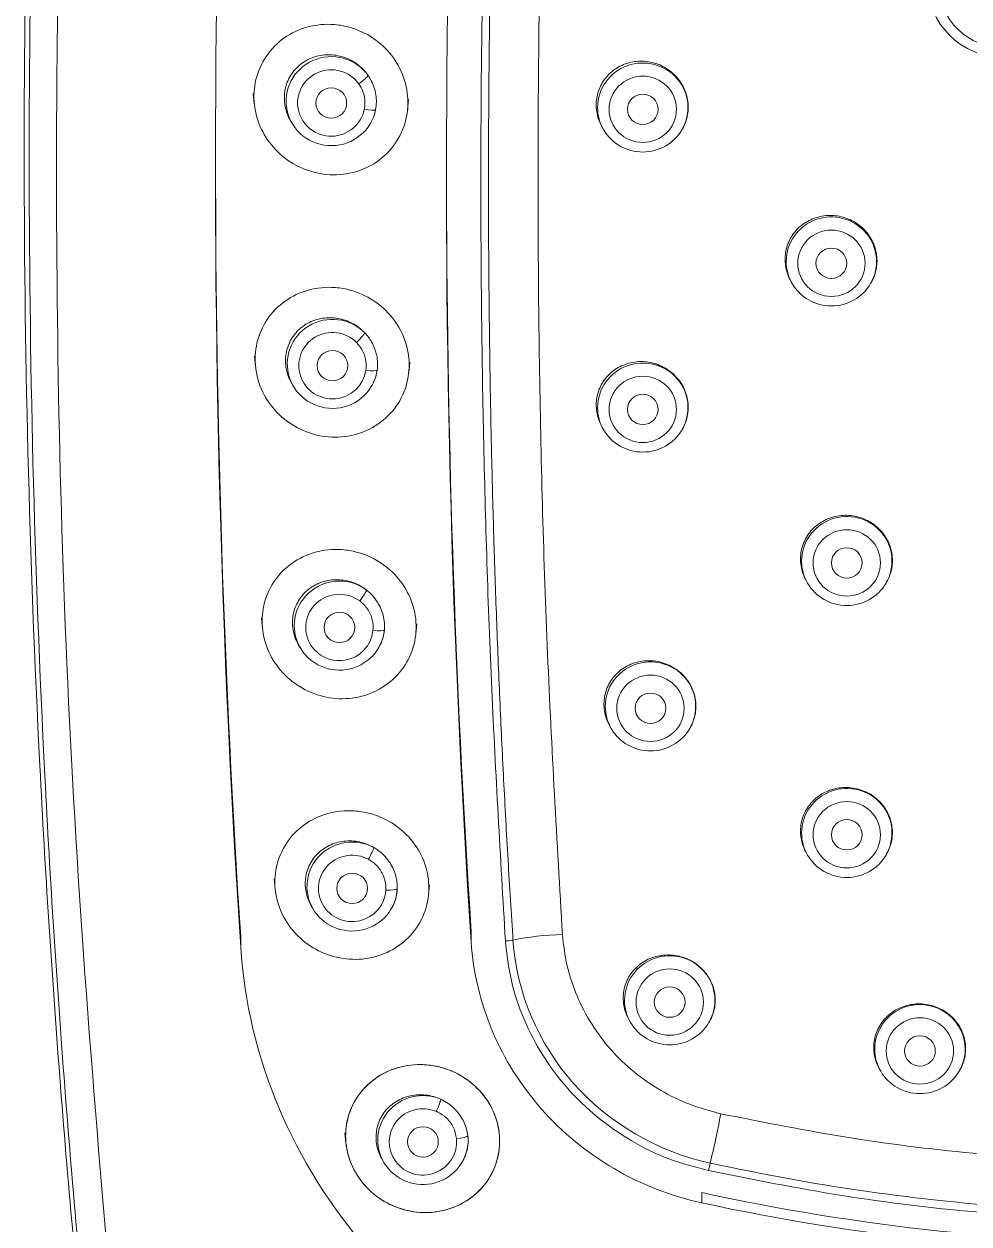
# Model space of a CAD drawing. Extents: x 0 to 3160, y 0 to 2315.
# Drawn here: x 1115.31 to 1139.86, y 1152.76 to 1183.93 of the extents above; entities that cross this region are included whole.
import ezdxf

# ---------------------------------------------------------------- set-up
doc = ezdxf.new("R2010")
doc.units = 0
doc.header["$LTSCALE"] = 10
doc.header["$MEASUREMENT"] = 0
doc.layers.add('1', color=7, linetype='CONTINUOUS')

msp = doc.modelspace()

# ---------------------------------------------------------------- linework, layer by layer
at = {"layer": '1', "color": 7, "linetype": 'Continuous', "lineweight": 18}
for p, q in [((1121.266, 1182.121), (1121.293, 1181.853)), ((1125.275, 1181.703), (1125.302, 1181.966)), ((1122.234, 1181.419), (1122.272, 1181.352)), ((1130.335, 1181.241), (1130.366, 1181.188)), ((1132.405, 1181.188), (1132.414, 1181.203)), ((1120.285, 1180.39), (1120.285, 1180.12)), ((1126.285, 1180.155), (1126.285, 1179.889)), ((1135.239, 1177.235), (1135.266, 1177.189)), ((1137.305, 1177.189), (1137.317, 1177.211)), ((1121.297, 1175.299), (1121.324, 1175.03)), ((1125.306, 1174.88), (1125.333, 1175.143)), ((1122.264, 1174.597), (1122.304, 1174.529)), ((1124.342, 1174.529), (1124.347, 1174.537)), ((1130.334, 1173.449), (1130.366, 1173.393)), ((1132.405, 1173.393), (1132.415, 1173.41)), ((1135.638, 1169.454), (1135.666, 1169.406)), ((1137.705, 1169.406), (1137.719, 1169.431)), ((1121.478, 1168.499), (1121.505, 1168.23)), ((1125.487, 1168.081), (1125.514, 1168.345)), ((1122.444, 1167.798), (1122.484, 1167.728)), ((1124.523, 1167.728), (1124.529, 1167.738)), ((1130.532, 1165.688), (1130.566, 1165.63)), ((1132.605, 1165.63), (1132.616, 1165.65)), ((1135.637, 1162.393), (1135.666, 1162.343)), ((1137.705, 1162.343), (1137.72, 1162.369)), ((1121.809, 1161.722), (1121.836, 1161.453)), ((1125.819, 1161.306), (1125.845, 1161.57)), ((1122.774, 1161.022), (1122.816, 1160.951)), ((1124.854, 1160.951), (1124.861, 1160.963)), ((1131.032, 1158.055), (1131.066, 1157.995)), ((1133.105, 1157.995), (1133.118, 1158.018)), ((1137.537, 1156.777), (1137.566, 1156.728)), ((1139.605, 1156.728), (1139.622, 1156.758)), ((1123.647, 1155.13), (1123.674, 1154.862)), ((1124.612, 1154.436), (1124.653, 1154.365)), ((1126.692, 1154.365), (1126.701, 1154.382))]:
    msp.add_line(p, q, dxfattribs=at)
at = {"layer": '1', "color": 7, "linetype": 'Continuous', "lineweight": 13}
for p, q in [((1126.927, 1160.084), (1126.927, 1160.351)), ((1120.939, 1159.946), (1120.939, 1160.216)), ((1132.915, 1153.309), (1132.915, 1153.574))]:
    msp.add_line(p, q, dxfattribs=at)
at = {"layer": '1', "color": 7, "linetype": 'Continuous', "lineweight": 18}
for centre, major_axis in [((1140.785, 1185.037), (-2.015, 0)), ((1123.292, 1181.878), (0.4, 0)), ((1131.385, 1181.714), (0.4, 0)), ((1136.285, 1177.715), (0.4, 0)), ((1123.323, 1175.055), (0.4, 0)), ((1131.385, 1173.919), (0.4, 0)), ((1136.685, 1169.932), (0.4, 0)), ((1123.504, 1168.254), (0.4, 0)), ((1131.585, 1166.156), (0.4, 0)), ((1136.685, 1162.869), (0.4, 0)), ((1123.835, 1161.477), (0.4, 0)), ((1132.085, 1158.521), (0.4, 0)), ((1138.585, 1157.254), (0.4, 0)), ((1125.673, 1154.891), (0.4, 0))]:
    msp.add_ellipse(centre, major_axis=major_axis, ratio=0.984808, dxfattribs=at)
at = {"layer": '1', "color": 7, "linetype": 'Continuous', "lineweight": 13}
for centre, major_axis in [((1140.785, 1184.987), (1.715, 0)), ((1131.385, 1181.714), (0.875, 0)), ((1136.285, 1177.715), (0.875, 0)), ((1131.385, 1173.919), (0.875, 0)), ((1136.685, 1169.932), (0.875, 0)), ((1131.585, 1166.156), (0.875, 0)), ((1136.685, 1162.869), (0.875, 0)), ((1132.085, 1158.521), (0.875, 0)), ((1138.585, 1157.254), (0.875, 0))]:
    msp.add_ellipse(centre, major_axis=major_axis, ratio=0.984808, dxfattribs=at)
at = {"layer": '1', "color": 7, "linetype": 'Continuous', "lineweight": 18}
for centre, major_axis, ratio, start_param, end_param in [((1123.292, 1181.926), (-1.174, 0), 0.984808, 3.760675, 9.235527), ((1124.004, 1182.431), (0.243, 0.176), 0.141421, 4.610423, 6.093953), ((1124.151, 1181.768), (-0.294, 0.057), 0.170548, 1.603955, 3.087485), ((1131.385, 1181.761), (-1.174, 0), 0.984808, 0.519148, 1.570797), ((1131.385, 1181.761), (1.174, 0), 0.984808, -1.570796, -0.519148), ((1136.285, 1177.762), (-1.174, 0), 0.984808, 0.519148, 1.570797), ((1136.285, 1177.762), (1.174, 0), 0.984808, -1.570796, -0.519148), ((1123.323, 1175.102), (1.174, 0), 0.984808, 0.774598, 6.142018), ((1123.948, 1175.71), (0.213, 0.211), 0.124107, 4.58968, 6.07321), ((1124.189, 1174.986), (-0.297, 0.043), 0.171921, 1.5956, 3.07913), ((1131.385, 1173.966), (-1.174, 0), 0.984808, 0.519148, 1.570797), ((1131.385, 1173.966), (1.174, 0), 0.984808, -1.570796, -0.519148), ((1123.504, 1168.302), (-1.174, 0), 0.984808, 4.066154, 9.329435), ((1136.685, 1169.98), (-1.174, 0), 0.984808, 0.519148, 1.570797), ((1136.685, 1169.98), (1.174, 0), 0.984808, -1.570796, -0.519148), ((1124.031, 1168.994), (0.179, 0.241), 0.104568, 4.572536, 6.056066), ((1124.375, 1168.224), (-0.299, 0.029), 0.17286, 1.587581, 3.071111), ((1131.585, 1166.204), (-1.174, 0), 0.984808, 0.519148, 1.570797), ((1131.585, 1166.204), (1.174, 0), 0.984808, -1.570796, -0.519148), ((1123.835, 1161.525), (1.174, 0), 0.984808, 1.068632, 6.232238), ((1124.256, 1162.285), (0.143, 0.264), 0.083581, 4.559044, 6.042574), ((1136.685, 1162.917), (-1.174, 0), 0.984808, 0.519148, 1.570797), ((1136.685, 1162.917), (1.174, 0), 0.984808, -1.570796, -0.519148), ((1124.709, 1161.485), (-0.3, 0.016), 0.173423, 1.579776, 3.063306), ((1132.085, 1158.569), (-1.174, 0), 0.984808, 0.519148, 1.570797), ((1132.085, 1158.569), (1.174, 0), 0.984808, -1.570796, -0.519148), ((1138.585, 1157.301), (-1.174, 0), 0.984808, 0.519148, 1.570797), ((1138.585, 1157.301), (1.174, 0), 0.984808, -1.570796, -0.519148), ((1125.673, 1154.939), (1.174, 0), 0.984808, 1.161721, 6.38099), ((1126.021, 1155.734), (0.118, 0.276), 0.069071, 4.552001, 6.03553), ((1126.543, 1155.028), (0.299, 0.03), 0.172818, 4.695173, 6.178702)]:
    msp.add_ellipse(centre, major_axis=major_axis, ratio=ratio, start_param=start_param, end_param=end_param, dxfattribs=at)
at = {"layer": '1', "color": 7, "linetype": 'Continuous', "lineweight": 13}
for centre, major_axis, ratio, start_param, end_param in [((1131.385, 1181.761), (-1.174, 0), 0.984808, 2.622445, 6.283185), ((1123.292, 1181.878), (-0.875, 0), 0.984808, 3.760675, 9.235527), ((1131.385, 1181.761), (-1.174, 0), 0.984808, 0, 0.519148), ((1136.285, 1177.762), (-1.174, 0), 0.984808, 2.622445, 6.283185), ((1136.285, 1177.762), (-1.174, 0), 0.984808, 0, 0.519148), ((1123.323, 1175.055), (-0.875, 0), 0.984808, 3.916191, 9.28361), ((1131.385, 1173.966), (-1.174, 0), 0.984808, 2.622445, 6.283185), ((1131.385, 1173.966), (-1.174, 0), 0.984808, 0, 0.519148), ((1136.685, 1169.98), (-1.174, 0), 0.984808, 2.622445, 6.283185), ((1136.685, 1169.98), (-1.174, 0), 0.984808, 0, 0.519148), ((1123.504, 1168.254), (-0.875, 0), 0.984808, 4.066154, 9.329435), ((1131.585, 1166.204), (-1.174, 0), 0.984808, 2.622445, 6.283185), ((1131.585, 1166.204), (-1.174, 0), 0.984808, 0, 0.519148), ((1136.685, 1162.917), (-1.174, 0), 0.984808, 2.622445, 6.283185), ((1136.685, 1162.917), (-1.174, 0), 0.984808, 0, 0.519148), ((1123.835, 1161.477), (0.875, 0), 0.984808, 1.068632, 6.232238), ((1128.978, 1159.698), (1.996, 0.132), 0.281534, 1.3917, 2.056776), ((1127.868, 1160.198), (0.299, 0.019), 0.281117, 4.519736, 5.19861), ((1132.085, 1158.569), (-1.174, 0), 0.984808, 2.622445, 6.283185), ((1132.085, 1158.569), (-1.174, 0), 0.984808, 0, 0.519148), ((1138.585, 1157.301), (-1.174, 0), 0.984808, 2.622445, 6.283185), ((1138.585, 1157.301), (-1.174, 0), 0.984808, 0, 0.519148), ((1125.673, 1154.891), (-0.875, 0), 0.984808, 4.303314, 9.522582), ((1133.175, 1155.013), (0.42, 1.955), 0.055287, 4.371744, 5.041173), ((1133.131, 1154.237), (0.064, 0.293), 0.056185, 1.230293, 1.904775)]:
    msp.add_ellipse(centre, major_axis=major_axis, ratio=ratio, start_param=start_param, end_param=end_param, dxfattribs=at)
at = {"layer": '1', "color": 7, "linetype": 'Continuous', "lineweight": 18}
for points, knots in [([(1117.039, 1214.074), (1116.754, 1211.311), (1116.505, 1208.536), (1116.076, 1203.002), (1115.897, 1200.237), (1115.465, 1191.956), (1115.319, 1186.46), (1115.309, 1175.515), (1115.445, 1170.062), (1115.859, 1161.954), (1116.031, 1159.262), (1116.445, 1153.901), (1116.686, 1151.243), (1116.963, 1148.562)], [0, 0, 0, 0, 0.125, 0.125, 0.25, 0.25, 0.5, 0.5, 0.75, 0.75, 0.875, 0.875, 1, 1, 1, 1]), ([(1123.278, 1183.921), (1123.047, 1183.929), (1122.815, 1183.898), (1122.383, 1183.761), (1122.179, 1183.655), (1121.825, 1183.381), (1121.672, 1183.21), (1121.441, 1182.833), (1121.359, 1182.621), (1121.276, 1182.192), (1121.273, 1181.968), (1121.339, 1181.538), (1121.409, 1181.327), (1121.611, 1180.941), (1121.745, 1180.762), (1122.06, 1180.455), (1122.245, 1180.325), (1122.645, 1180.128), (1122.866, 1180.061), (1123.312, 1180), (1123.544, 1180.008), (1123.987, 1180.098), (1124.203, 1180.182), (1124.585, 1180.417), (1124.757, 1180.571), (1125.029, 1180.921), (1125.134, 1181.122), (1125.265, 1181.541), (1125.293, 1181.764), (1125.272, 1182.199), (1125.224, 1182.418), (1125.061, 1182.823), (1124.945, 1183.014), (1124.661, 1183.349), (1124.489, 1183.496), (1124.111, 1183.728), (1123.899, 1183.815), (1123.55, 1183.898), (1123.413, 1183.916), (1123.278, 1183.921)], [0, 0, 0, 0, 0.055774, 0.055774, 0.111556, 0.111556, 0.167126, 0.167126, 0.221531, 0.221531, 0.274407, 0.274407, 0.326188, 0.326188, 0.377807, 0.377807, 0.430203, 0.430203, 0.483924, 0.483924, 0.538922, 0.538922, 0.594598, 0.594598, 0.650079, 0.650079, 0.704623, 0.704623, 0.75793, 0.75793, 0.810209, 0.810209, 0.862046, 0.862046, 0.914174, 0.914174, 0.967239, 0.967239, 1, 1, 1, 1]), ([(1123.278, 1183.921), (1123.047, 1183.929), (1122.815, 1183.898), (1122.383, 1183.761), (1122.179, 1183.655), (1121.825, 1183.381), (1121.672, 1183.21), (1121.441, 1182.833), (1121.359, 1182.621), (1121.276, 1182.192), (1121.273, 1181.968), (1121.339, 1181.538), (1121.409, 1181.327), (1121.611, 1180.941), (1121.745, 1180.762), (1122.06, 1180.455), (1122.245, 1180.325), (1122.645, 1180.128), (1122.866, 1180.061), (1123.312, 1180), (1123.544, 1180.008), (1123.987, 1180.098), (1124.203, 1180.182), (1124.585, 1180.417), (1124.757, 1180.571), (1125.029, 1180.921), (1125.134, 1181.122), (1125.265, 1181.541), (1125.293, 1181.764), (1125.272, 1182.199), (1125.224, 1182.418), (1125.061, 1182.823), (1124.945, 1183.014), (1124.661, 1183.349), (1124.489, 1183.496), (1124.111, 1183.728), (1123.899, 1183.815), (1123.55, 1183.898), (1123.413, 1183.916), (1123.278, 1183.921)], [0, 0, 0, 0, 0.055774, 0.055774, 0.111556, 0.111556, 0.167126, 0.167126, 0.221531, 0.221531, 0.274407, 0.274407, 0.326188, 0.326188, 0.377807, 0.377807, 0.430203, 0.430203, 0.483924, 0.483924, 0.538922, 0.538922, 0.594598, 0.594598, 0.650079, 0.650079, 0.704623, 0.704623, 0.75793, 0.75793, 0.810209, 0.810209, 0.862046, 0.862046, 0.914174, 0.914174, 0.967239, 0.967239, 1, 1, 1, 1]), ([(1124.248, 1182.597), (1124.171, 1182.706), (1124.075, 1182.805), (1123.86, 1182.964), (1123.738, 1183.027), (1123.484, 1183.111), (1123.348, 1183.133), (1123.079, 1183.132), (1122.943, 1183.108), (1122.69, 1183.017), (1122.57, 1182.948), (1122.365, 1182.776), (1122.278, 1182.67), (1122.149, 1182.44), (1122.105, 1182.312), (1122.066, 1182.054), (1122.069, 1181.92), (1122.118, 1181.665), (1122.165, 1181.54), (1122.23, 1181.425), (1122.232, 1181.422), (1122.233, 1181.42)], [0, 0, 0, 0, 0.109098, 0.109098, 0.218068, 0.218068, 0.329194, 0.329194, 0.442793, 0.442793, 0.557569, 0.557569, 0.67152, 0.67152, 0.78291, 0.78291, 0.891265, 0.891265, 0.997606, 0.997606, 1, 1, 1, 1]), ([(1130.335, 1181.241), (1130.277, 1181.341), (1130.233, 1181.45), (1130.177, 1181.688), (1130.168, 1181.821), (1130.196, 1182.076), (1130.232, 1182.203), (1130.344, 1182.434), (1130.421, 1182.541), (1130.607, 1182.723), (1130.718, 1182.799), (1130.958, 1182.91), (1131.091, 1182.946), (1131.359, 1182.972), (1131.498, 1182.962), (1131.763, 1182.898), (1131.891, 1182.843), (1132.12, 1182.697), (1132.223, 1182.605), (1132.389, 1182.396), (1132.455, 1182.278), (1132.543, 1182.03), (1132.565, 1181.899), (1132.566, 1181.64), (1132.543, 1181.51), (1132.477, 1181.326), (1132.448, 1181.264), (1132.414, 1181.205)], [0, 0, 0, 0, 0.070006, 0.070006, 0.149558, 0.149558, 0.22919, 0.22919, 0.30951, 0.30951, 0.390811, 0.390811, 0.472921, 0.472921, 0.555283, 0.555283, 0.637237, 0.637237, 0.718353, 0.718353, 0.798605, 0.798605, 0.878332, 0.878332, 0.958047, 0.958047, 1, 1, 1, 1]), ([(1124.151, 1181.716), (1124.162, 1181.77), (1124.167, 1181.825), (1124.167, 1181.98), (1124.149, 1182.083), (1124.086, 1182.249), (1124.049, 1182.317), (1124.004, 1182.378)], [0, 0, 0, 0, 0.23427, 0.23427, 0.672783, 0.672783, 1, 1, 1, 1]), ([(1124.445, 1181.708), (1124.468, 1181.832), (1124.47, 1181.962), (1124.432, 1182.214), (1124.391, 1182.34), (1124.308, 1182.505), (1124.279, 1182.552), (1124.248, 1182.597)], [0, 0, 0, 0, 0.412603, 0.412603, 0.827206, 0.827206, 1, 1, 1, 1]), ([(1124.314, 1181.357), (1124.363, 1181.442), (1124.401, 1181.533), (1124.433, 1181.654), (1124.44, 1181.681), (1124.445, 1181.708)], [0, 0, 0, 0, 0.782317, 0.782317, 1, 1, 1, 1]), ([(1135.239, 1177.235), (1135.182, 1177.333), (1135.14, 1177.44), (1135.083, 1177.675), (1135.075, 1177.807), (1135.102, 1178.064), (1135.139, 1178.192), (1135.252, 1178.424), (1135.33, 1178.533), (1135.518, 1178.715), (1135.629, 1178.792), (1135.87, 1178.903), (1136.003, 1178.939), (1136.27, 1178.966), (1136.409, 1178.956), (1136.671, 1178.894), (1136.798, 1178.841), (1137.025, 1178.699), (1137.127, 1178.608), (1137.293, 1178.402), (1137.359, 1178.285), (1137.447, 1178.039), (1137.47, 1177.907), (1137.47, 1177.649), (1137.447, 1177.518), (1137.381, 1177.333), (1137.352, 1177.271), (1137.318, 1177.212)], [0, 0, 0, 0, 0.06901, 0.06901, 0.149169, 0.149169, 0.229599, 0.229599, 0.310548, 0.310548, 0.392017, 0.392017, 0.473742, 0.473742, 0.555334, 0.555334, 0.636485, 0.636485, 0.717123, 0.717123, 0.797409, 0.797409, 0.877636, 0.877636, 0.958084, 0.958084, 1, 1, 1, 1]), ([(1123.299, 1177.089), (1123.068, 1177.096), (1122.835, 1177.064), (1122.405, 1176.925), (1122.201, 1176.818), (1121.849, 1176.543), (1121.696, 1176.372), (1121.467, 1175.993), (1121.386, 1175.781), (1121.306, 1175.35), (1121.304, 1175.126), (1121.376, 1174.697), (1121.448, 1174.486), (1121.654, 1174.103), (1121.79, 1173.926), (1122.108, 1173.625), (1122.294, 1173.497), (1122.694, 1173.305), (1122.913, 1173.241), (1123.358, 1173.184), (1123.589, 1173.193), (1124.029, 1173.285), (1124.245, 1173.37), (1124.625, 1173.606), (1124.796, 1173.76), (1125.067, 1174.112), (1125.171, 1174.314), (1125.299, 1174.734), (1125.325, 1174.958), (1125.3, 1175.393), (1125.25, 1175.611), (1125.082, 1176.014), (1124.964, 1176.204), (1124.676, 1176.534), (1124.503, 1176.678), (1124.124, 1176.904), (1123.913, 1176.989), (1123.567, 1177.068), (1123.432, 1177.085), (1123.299, 1177.089)], [0, 0, 0, 0, 0.055866, 0.055866, 0.111728, 0.111728, 0.167584, 0.167584, 0.222405, 0.222405, 0.275625, 0.275625, 0.32752, 0.32752, 0.378992, 0.378992, 0.431055, 0.431055, 0.484392, 0.484392, 0.539119, 0.539119, 0.594759, 0.594759, 0.650461, 0.650461, 0.705381, 0.705381, 0.759046, 0.759046, 0.811512, 0.811512, 0.863294, 0.863294, 0.915156, 0.915156, 0.967849, 0.967849, 1, 1, 1, 1]), ([(1123.299, 1177.089), (1123.068, 1177.096), (1122.835, 1177.064), (1122.405, 1176.925), (1122.201, 1176.818), (1121.849, 1176.543), (1121.696, 1176.372), (1121.467, 1175.993), (1121.386, 1175.781), (1121.306, 1175.35), (1121.304, 1175.126), (1121.376, 1174.697), (1121.448, 1174.486), (1121.654, 1174.103), (1121.79, 1173.926), (1122.108, 1173.625), (1122.294, 1173.497), (1122.694, 1173.305), (1122.913, 1173.241), (1123.358, 1173.184), (1123.589, 1173.193), (1124.029, 1173.285), (1124.245, 1173.37), (1124.625, 1173.606), (1124.796, 1173.76), (1125.067, 1174.112), (1125.171, 1174.314), (1125.299, 1174.734), (1125.325, 1174.958), (1125.3, 1175.393), (1125.25, 1175.611), (1125.082, 1176.014), (1124.964, 1176.204), (1124.676, 1176.534), (1124.503, 1176.678), (1124.124, 1176.904), (1123.913, 1176.989), (1123.567, 1177.068), (1123.432, 1177.085), (1123.299, 1177.089)], [0, 0, 0, 0, 0.055866, 0.055866, 0.111728, 0.111728, 0.167584, 0.167584, 0.222405, 0.222405, 0.275625, 0.275625, 0.32752, 0.32752, 0.378992, 0.378992, 0.431055, 0.431055, 0.484392, 0.484392, 0.539119, 0.539119, 0.594759, 0.594759, 0.650461, 0.650461, 0.705381, 0.705381, 0.759046, 0.759046, 0.811512, 0.811512, 0.863294, 0.863294, 0.915156, 0.915156, 0.967849, 0.967849, 1, 1, 1, 1]), ([(1124.162, 1175.911), (1124.069, 1176.008), (1123.959, 1176.092), (1123.722, 1176.217), (1123.592, 1176.261), (1123.329, 1176.306), (1123.191, 1176.307), (1122.927, 1176.265), (1122.796, 1176.22), (1122.561, 1176.091), (1122.454, 1176.005), (1122.282, 1175.803), (1122.213, 1175.685), (1122.124, 1175.437), (1122.102, 1175.304), (1122.105, 1175.044), (1122.129, 1174.912), (1122.198, 1174.724), (1122.228, 1174.659), (1122.263, 1174.598)], [0, 0, 0, 0, 0.115279, 0.115279, 0.230411, 0.230411, 0.348012, 0.348012, 0.468218, 0.468218, 0.589369, 0.589369, 0.709176, 0.709176, 0.825901, 0.825901, 0.939365, 0.939365, 1, 1, 1, 1]), ([(1124.485, 1174.94), (1124.502, 1175.063), (1124.497, 1175.192), (1124.447, 1175.44), (1124.401, 1175.564), (1124.288, 1175.76), (1124.229, 1175.84), (1124.162, 1175.911)], [0, 0, 0, 0, 0.362407, 0.362407, 0.726622, 0.726622, 1, 1, 1, 1]), ([(1124.189, 1174.934), (1124.2, 1175.006), (1124.201, 1175.081), (1124.181, 1175.254), (1124.151, 1175.353), (1124.065, 1175.521), (1124.011, 1175.595), (1123.948, 1175.658)], [0, 0, 0, 0, 0.279608, 0.279608, 0.66369, 0.66369, 1, 1, 1, 1]), ([(1124.346, 1174.536), (1124.359, 1174.558), (1124.371, 1174.581), (1124.434, 1174.709), (1124.469, 1174.823), (1124.485, 1174.94)], [0, 0, 0, 0, 0.182053, 0.182053, 1, 1, 1, 1]), ([(1130.334, 1173.448), (1130.277, 1173.546), (1130.234, 1173.652), (1130.178, 1173.885), (1130.168, 1174.017), (1130.194, 1174.271), (1130.23, 1174.397), (1130.34, 1174.628), (1130.417, 1174.736), (1130.603, 1174.918), (1130.714, 1174.995), (1130.955, 1175.106), (1131.088, 1175.142), (1131.357, 1175.168), (1131.497, 1175.159), (1131.761, 1175.095), (1131.89, 1175.041), (1132.118, 1174.897), (1132.221, 1174.806), (1132.387, 1174.599), (1132.453, 1174.482), (1132.542, 1174.237), (1132.565, 1174.106), (1132.566, 1173.85), (1132.545, 1173.72), (1132.479, 1173.535), (1132.45, 1173.472), (1132.416, 1173.412)], [0, 0, 0, 0, 0.068392, 0.068392, 0.147789, 0.147789, 0.227591, 0.227591, 0.308363, 0.308363, 0.390232, 0.390232, 0.472802, 0.472802, 0.555332, 0.555332, 0.637118, 0.637118, 0.717844, 0.717844, 0.797697, 0.797697, 0.877213, 0.877213, 0.957011, 0.957011, 1, 1, 1, 1]), ([(1135.638, 1169.454), (1135.583, 1169.55), (1135.541, 1169.654), (1135.484, 1169.885), (1135.475, 1170.017), (1135.501, 1170.273), (1135.538, 1170.4), (1135.65, 1170.632), (1135.728, 1170.741), (1135.916, 1170.924), (1136.028, 1171.001), (1136.27, 1171.112), (1136.403, 1171.148), (1136.67, 1171.175), (1136.809, 1171.166), (1137.07, 1171.104), (1137.198, 1171.052), (1137.424, 1170.911), (1137.526, 1170.821), (1137.692, 1170.617), (1137.758, 1170.501), (1137.846, 1170.257), (1137.87, 1170.127), (1137.871, 1169.869), (1137.849, 1169.739), (1137.783, 1169.554), (1137.754, 1169.492), (1137.72, 1169.432)], [0, 0, 0, 0, 0.067634, 0.067634, 0.147837, 0.147837, 0.228557, 0.228557, 0.309946, 0.309946, 0.391834, 0.391834, 0.473789, 0.473789, 0.555343, 0.555343, 0.636238, 0.636238, 0.716551, 0.716551, 0.796618, 0.796618, 0.876842, 0.876842, 0.957522, 0.957522, 1, 1, 1, 1]), ([(1123.47, 1170.28), (1123.239, 1170.286), (1123.006, 1170.252), (1122.577, 1170.112), (1122.373, 1170.004), (1122.023, 1169.729), (1121.871, 1169.557), (1121.643, 1169.178), (1121.563, 1168.965), (1121.486, 1168.533), (1121.486, 1168.308), (1121.562, 1167.879), (1121.637, 1167.669), (1121.847, 1167.289), (1121.985, 1167.114), (1122.305, 1166.817), (1122.492, 1166.692), (1122.892, 1166.506), (1123.111, 1166.444), (1123.553, 1166.391), (1123.783, 1166.401), (1124.221, 1166.495), (1124.435, 1166.582), (1124.814, 1166.818), (1124.985, 1166.972), (1125.254, 1167.325), (1125.357, 1167.528), (1125.482, 1167.949), (1125.507, 1168.173), (1125.478, 1168.609), (1125.425, 1168.827), (1125.253, 1169.227), (1125.132, 1169.416), (1124.841, 1169.741), (1124.667, 1169.883), (1124.287, 1170.104), (1124.076, 1170.186), (1123.733, 1170.261), (1123.601, 1170.277), (1123.47, 1170.28)], [0, 0, 0, 0, 0.055903, 0.055903, 0.111786, 0.111786, 0.167889, 0.167889, 0.223133, 0.223133, 0.276741, 0.276741, 0.328809, 0.328809, 0.38018, 0.38018, 0.431927, 0.431927, 0.484867, 0.484867, 0.539279, 0.539279, 0.594824, 0.594824, 0.650701, 0.650701, 0.70599, 0.70599, 0.760047, 0.760047, 0.812754, 0.812754, 0.864534, 0.864534, 0.916158, 0.916158, 0.968475, 0.968475, 1, 1, 1, 1]), ([(1123.47, 1170.28), (1123.239, 1170.286), (1123.006, 1170.252), (1122.577, 1170.112), (1122.373, 1170.004), (1122.023, 1169.729), (1121.871, 1169.557), (1121.643, 1169.178), (1121.563, 1168.965), (1121.486, 1168.533), (1121.486, 1168.308), (1121.562, 1167.879), (1121.637, 1167.669), (1121.847, 1167.289), (1121.985, 1167.114), (1122.305, 1166.817), (1122.492, 1166.692), (1122.892, 1166.506), (1123.111, 1166.444), (1123.553, 1166.391), (1123.783, 1166.401), (1124.221, 1166.495), (1124.435, 1166.582), (1124.814, 1166.818), (1124.985, 1166.972), (1125.254, 1167.325), (1125.357, 1167.528), (1125.482, 1167.949), (1125.507, 1168.173), (1125.478, 1168.609), (1125.425, 1168.827), (1125.253, 1169.227), (1125.132, 1169.416), (1124.841, 1169.741), (1124.667, 1169.883), (1124.287, 1170.104), (1124.076, 1170.186), (1123.733, 1170.261), (1123.601, 1170.277), (1123.47, 1170.28)], [0, 0, 0, 0, 0.055903, 0.055903, 0.111786, 0.111786, 0.167889, 0.167889, 0.223133, 0.223133, 0.276741, 0.276741, 0.328809, 0.328809, 0.38018, 0.38018, 0.431927, 0.431927, 0.484867, 0.484867, 0.539279, 0.539279, 0.594824, 0.594824, 0.650701, 0.650701, 0.70599, 0.70599, 0.760047, 0.760047, 0.812754, 0.812754, 0.864534, 0.864534, 0.916158, 0.916158, 0.968475, 0.968475, 1, 1, 1, 1]), ([(1124.211, 1169.225), (1124.104, 1169.308), (1123.983, 1169.375), (1123.73, 1169.465), (1123.596, 1169.49), (1123.329, 1169.497), (1123.194, 1169.478), (1122.939, 1169.397), (1122.817, 1169.333), (1122.606, 1169.17), (1122.514, 1169.068), (1122.376, 1168.842), (1122.327, 1168.716), (1122.28, 1168.458), (1122.278, 1168.323), (1122.322, 1168.067), (1122.366, 1167.941), (1122.433, 1167.817), (1122.438, 1167.809), (1122.443, 1167.8)], [0, 0, 0, 0, 0.121981, 0.121981, 0.243794, 0.243794, 0.368421, 0.368421, 0.495752, 0.495752, 0.623712, 0.623712, 0.749724, 0.749724, 0.872109, 0.872109, 0.991041, 0.991041, 1, 1, 1, 1]), ([(1124.672, 1168.192), (1124.683, 1168.315), (1124.672, 1168.442), (1124.61, 1168.687), (1124.558, 1168.807), (1124.416, 1169.032), (1124.32, 1169.139), (1124.211, 1169.225)], [0, 0, 0, 0, 0.323904, 0.323904, 0.649296, 0.649296, 1, 1, 1, 1]), ([(1124.375, 1168.172), (1124.384, 1168.265), (1124.378, 1168.36), (1124.335, 1168.548), (1124.294, 1168.642), (1124.183, 1168.808), (1124.111, 1168.882), (1124.031, 1168.942)], [0, 0, 0, 0, 0.317807, 0.317807, 0.659199, 0.659199, 1, 1, 1, 1]), ([(1124.528, 1167.736), (1124.57, 1167.809), (1124.604, 1167.887), (1124.651, 1168.04), (1124.666, 1168.116), (1124.672, 1168.192)], [0, 0, 0, 0, 0.528434, 0.528434, 1, 1, 1, 1]), ([(1130.533, 1165.688), (1130.478, 1165.783), (1130.436, 1165.885), (1130.379, 1166.114), (1130.369, 1166.245), (1130.393, 1166.498), (1130.428, 1166.624), (1130.537, 1166.855), (1130.614, 1166.962), (1130.799, 1167.146), (1130.91, 1167.223), (1131.152, 1167.335), (1131.286, 1167.372), (1131.556, 1167.398), (1131.695, 1167.389), (1131.96, 1167.326), (1132.088, 1167.272), (1132.316, 1167.13), (1132.419, 1167.039), (1132.585, 1166.835), (1132.651, 1166.719), (1132.74, 1166.477), (1132.764, 1166.348), (1132.767, 1166.093), (1132.746, 1165.963), (1132.682, 1165.777), (1132.652, 1165.713), (1132.617, 1165.652)], [0, 0, 0, 0, 0.066592, 0.066592, 0.145917, 0.145917, 0.225995, 0.225995, 0.307304, 0.307304, 0.389765, 0.389765, 0.472741, 0.472741, 0.555325, 0.555325, 0.636816, 0.636816, 0.717073, 0.717073, 0.796524, 0.796524, 0.875895, 0.875895, 0.955878, 0.955878, 1, 1, 1, 1]), ([(1135.637, 1162.393), (1135.583, 1162.486), (1135.542, 1162.587), (1135.485, 1162.815), (1135.475, 1162.946), (1135.5, 1163.201), (1135.536, 1163.328), (1135.648, 1163.56), (1135.726, 1163.669), (1135.913, 1163.852), (1136.026, 1163.93), (1136.268, 1164.041), (1136.401, 1164.078), (1136.669, 1164.104), (1136.808, 1164.095), (1137.069, 1164.034), (1137.196, 1163.982), (1137.422, 1163.843), (1137.524, 1163.754), (1137.69, 1163.552), (1137.756, 1163.437), (1137.845, 1163.195), (1137.869, 1163.066), (1137.872, 1162.809), (1137.85, 1162.679), (1137.784, 1162.494), (1137.755, 1162.431), (1137.721, 1162.371)], [0, 0, 0, 0, 0.066212, 0.066212, 0.146452, 0.146452, 0.22746, 0.22746, 0.309293, 0.309293, 0.391605, 0.391605, 0.473793, 0.473793, 0.5553, 0.5553, 0.635921, 0.635921, 0.715889, 0.715889, 0.795715, 0.795715, 0.875924, 0.875924, 0.956835, 0.956835, 1, 1, 1, 1]), ([(1123.792, 1163.494), (1123.56, 1163.499), (1123.328, 1163.464), (1122.899, 1163.323), (1122.697, 1163.214), (1122.348, 1162.939), (1122.197, 1162.767), (1121.97, 1162.387), (1121.891, 1162.173), (1121.816, 1161.74), (1121.818, 1161.514), (1121.898, 1161.086), (1121.975, 1160.876), (1122.19, 1160.499), (1122.33, 1160.325), (1122.653, 1160.033), (1122.84, 1159.911), (1123.24, 1159.73), (1123.458, 1159.67), (1123.899, 1159.621), (1124.127, 1159.633), (1124.563, 1159.729), (1124.775, 1159.816), (1125.153, 1160.053), (1125.322, 1160.207), (1125.59, 1160.56), (1125.693, 1160.763), (1125.816, 1161.186), (1125.839, 1161.411), (1125.806, 1161.847), (1125.751, 1162.065), (1125.574, 1162.463), (1125.451, 1162.65), (1125.157, 1162.972), (1124.981, 1163.111), (1124.601, 1163.326), (1124.39, 1163.406), (1124.05, 1163.477), (1123.92, 1163.491), (1123.792, 1163.494)], [0, 0, 0, 0, 0.055879, 0.055879, 0.111723, 0.111723, 0.168029, 0.168029, 0.223696, 0.223696, 0.277736, 0.277736, 0.330038, 0.330038, 0.381359, 0.381359, 0.432813, 0.432813, 0.485345, 0.485345, 0.539398, 0.539398, 0.594788, 0.594788, 0.65079, 0.65079, 0.706434, 0.706434, 0.760913, 0.760913, 0.813919, 0.813919, 0.865752, 0.865752, 0.917172, 0.917172, 0.969114, 0.969114, 1, 1, 1, 1]), ([(1123.792, 1163.494), (1123.56, 1163.499), (1123.328, 1163.464), (1122.899, 1163.323), (1122.697, 1163.214), (1122.348, 1162.939), (1122.197, 1162.767), (1121.97, 1162.387), (1121.891, 1162.173), (1121.816, 1161.74), (1121.818, 1161.514), (1121.898, 1161.086), (1121.975, 1160.876), (1122.19, 1160.499), (1122.33, 1160.325), (1122.653, 1160.033), (1122.84, 1159.911), (1123.24, 1159.73), (1123.458, 1159.67), (1123.899, 1159.621), (1124.127, 1159.633), (1124.563, 1159.729), (1124.775, 1159.816), (1125.153, 1160.053), (1125.322, 1160.207), (1125.59, 1160.56), (1125.693, 1160.763), (1125.816, 1161.186), (1125.839, 1161.411), (1125.806, 1161.847), (1125.751, 1162.065), (1125.574, 1162.463), (1125.451, 1162.65), (1125.157, 1162.972), (1124.981, 1163.111), (1124.601, 1163.326), (1124.39, 1163.406), (1124.05, 1163.477), (1123.92, 1163.491), (1123.792, 1163.494)], [0, 0, 0, 0, 0.055879, 0.055879, 0.111723, 0.111723, 0.168029, 0.168029, 0.223696, 0.223696, 0.277736, 0.277736, 0.330038, 0.330038, 0.381359, 0.381359, 0.432813, 0.432813, 0.485345, 0.485345, 0.539398, 0.539398, 0.594788, 0.594788, 0.65079, 0.65079, 0.706434, 0.706434, 0.760913, 0.760913, 0.813919, 0.813919, 0.865752, 0.865752, 0.917172, 0.917172, 0.969114, 0.969114, 1, 1, 1, 1]), ([(1124.4, 1162.538), (1124.283, 1162.606), (1124.153, 1162.656), (1123.89, 1162.71), (1123.754, 1162.717), (1123.49, 1162.686), (1123.359, 1162.648), (1123.119, 1162.532), (1123.009, 1162.451), (1122.825, 1162.259), (1122.75, 1162.145), (1122.649, 1161.901), (1122.62, 1161.768), (1122.612, 1161.506), (1122.632, 1161.373), (1122.698, 1161.171), (1122.732, 1161.096), (1122.773, 1161.024)], [0, 0, 0, 0, 0.129179, 0.129179, 0.258167, 0.258167, 0.39034, 0.39034, 0.525275, 0.525275, 0.660429, 0.660429, 0.792952, 0.792952, 0.921283, 0.921283, 1, 1, 1, 1]), ([(1125.007, 1161.466), (1125.012, 1161.588), (1124.995, 1161.715), (1124.922, 1161.955), (1124.865, 1162.072), (1124.715, 1162.286), (1124.62, 1162.385), (1124.476, 1162.491), (1124.439, 1162.516), (1124.4, 1162.538)], [0, 0, 0, 0, 0.294935, 0.294935, 0.591035, 0.591035, 0.898503, 0.898503, 1, 1, 1, 1]), ([(1124.709, 1161.433), (1124.709, 1161.435), (1124.709, 1161.436), (1124.714, 1161.548), (1124.699, 1161.662), (1124.629, 1161.86), (1124.578, 1161.948), (1124.454, 1162.095), (1124.381, 1162.157), (1124.286, 1162.216), (1124.271, 1162.224), (1124.256, 1162.232)], [0, 0, 0, 0, 0.004258, 0.004258, 0.351071, 0.351071, 0.658708, 0.658708, 0.94729, 0.94729, 1, 1, 1, 1]), ([(1124.861, 1160.962), (1124.864, 1160.968), (1124.868, 1160.974), (1124.935, 1161.095), (1124.978, 1161.224), (1125.002, 1161.392), (1125.006, 1161.429), (1125.007, 1161.466)], [0, 0, 0, 0, 0.039967, 0.039967, 0.793824, 0.793824, 1, 1, 1, 1]), ([(1131.718, 1147.706), (1128.819, 1148.34), (1126.186, 1149.89), (1122.29, 1154.316), (1121.124, 1157.095), (1120.939, 1159.946)], [0, 0, 0, 0, 0.5, 0.5, 1, 1, 1, 1]), ([(1131.718, 1147.706), (1128.819, 1148.34), (1126.186, 1149.89), (1122.29, 1154.316), (1121.124, 1157.095), (1120.939, 1159.946)], [0, 0, 0, 0, 0.5, 0.5, 1, 1, 1, 1]), ([(1132.915, 1153.309), (1131.304, 1153.659), (1129.84, 1154.516), (1127.675, 1156.965), (1127.03, 1158.502), (1126.927, 1160.084)], [0, 0, 0, 0, 0.5, 0.5, 1, 1, 1, 1]), ([(1132.915, 1153.309), (1131.304, 1153.659), (1129.84, 1154.516), (1127.675, 1156.965), (1127.03, 1158.502), (1126.927, 1160.084)], [0, 0, 0, 0, 0.5, 0.5, 1, 1, 1, 1]), ([(1131.032, 1158.054), (1130.978, 1158.146), (1130.938, 1158.245), (1130.88, 1158.469), (1130.869, 1158.599), (1130.892, 1158.851), (1130.926, 1158.977), (1131.034, 1159.208), (1131.111, 1159.316), (1131.296, 1159.5), (1131.408, 1159.578), (1131.65, 1159.691), (1131.785, 1159.728), (1132.055, 1159.755), (1132.195, 1159.746), (1132.459, 1159.684), (1132.587, 1159.631), (1132.814, 1159.49), (1132.916, 1159.401), (1133.083, 1159.2), (1133.149, 1159.085), (1133.239, 1158.845), (1133.264, 1158.717), (1133.269, 1158.463), (1133.248, 1158.334), (1133.184, 1158.147), (1133.154, 1158.082), (1133.119, 1158.019)], [0, 0, 0, 0, 0.064679, 0.064679, 0.144048, 0.144048, 0.224529, 0.224529, 0.306456, 0.306456, 0.389508, 0.389508, 0.472794, 0.472794, 0.55528, 0.55528, 0.636339, 0.636339, 0.716066, 0.716066, 0.795147, 0.795147, 0.874475, 0.874475, 0.95477, 0.95477, 1, 1, 1, 1]), ([(1137.537, 1156.777), (1137.484, 1156.869), (1137.444, 1156.968), (1137.387, 1157.193), (1137.377, 1157.324), (1137.402, 1157.579), (1137.438, 1157.706), (1137.55, 1157.939), (1137.629, 1158.048), (1137.818, 1158.232), (1137.93, 1158.309), (1138.173, 1158.42), (1138.307, 1158.457), (1138.574, 1158.483), (1138.712, 1158.474), (1138.972, 1158.415), (1139.099, 1158.363), (1139.323, 1158.225), (1139.425, 1158.138), (1139.591, 1157.938), (1139.657, 1157.823), (1139.747, 1157.583), (1139.771, 1157.454), (1139.774, 1157.197), (1139.752, 1157.067), (1139.687, 1156.882), (1139.658, 1156.82), (1139.623, 1156.76)], [0, 0, 0, 0, 0.065374, 0.065374, 0.146017, 0.146017, 0.227543, 0.227543, 0.309793, 0.309793, 0.392239, 0.392239, 0.474219, 0.474219, 0.555286, 0.555286, 0.635458, 0.635458, 0.715183, 0.715183, 0.79508, 0.79508, 0.875645, 0.875645, 0.957053, 0.957053, 1, 1, 1, 1]), ([(1125.988, 1153.071), (1126.216, 1153.099), (1126.439, 1153.166), (1126.84, 1153.367), (1127.023, 1153.503), (1127.325, 1153.826), (1127.448, 1154.017), (1127.614, 1154.425), (1127.661, 1154.647), (1127.671, 1155.085), (1127.636, 1155.308), (1127.495, 1155.722), (1127.388, 1155.92), (1127.12, 1156.264), (1126.956, 1156.417), (1126.594, 1156.661), (1126.39, 1156.755), (1125.97, 1156.877), (1125.747, 1156.905), (1125.308, 1156.892), (1125.086, 1156.849), (1124.673, 1156.695), (1124.477, 1156.58), (1124.14, 1156.294), (1123.995, 1156.118), (1123.783, 1155.731), (1123.711, 1155.515), (1123.652, 1155.08), (1123.662, 1154.854), (1123.758, 1154.427), (1123.844, 1154.22), (1124.075, 1153.851), (1124.222, 1153.683), (1124.557, 1153.404), (1124.749, 1153.29), (1125.155, 1153.126), (1125.374, 1153.076), (1125.724, 1153.051), (1125.858, 1153.055), (1125.988, 1153.071)], [0, 0, 0, 0, 0.055739, 0.055739, 0.111461, 0.111461, 0.167372, 0.167372, 0.222636, 0.222636, 0.276599, 0.276599, 0.329151, 0.329151, 0.380762, 0.380762, 0.432295, 0.432295, 0.484672, 0.484672, 0.53853, 0.53853, 0.593914, 0.593914, 0.650137, 0.650137, 0.705996, 0.705996, 0.760414, 0.760414, 0.813093, 0.813093, 0.86462, 0.86462, 0.916035, 0.916035, 0.968305, 0.968305, 1, 1, 1, 1]), ([(1125.624, 1156.9), (1125.393, 1156.903), (1125.162, 1156.867), (1124.736, 1156.725), (1124.535, 1156.617), (1124.187, 1156.343), (1124.036, 1156.173), (1123.809, 1155.794), (1123.73, 1155.581), (1123.655, 1155.148), (1123.656, 1154.921), (1123.737, 1154.491), (1123.816, 1154.281), (1124.034, 1153.904), (1124.176, 1153.732), (1124.501, 1153.443), (1124.69, 1153.322), (1125.09, 1153.146), (1125.308, 1153.089), (1125.746, 1153.043), (1125.973, 1153.057), (1126.405, 1153.154), (1126.616, 1153.241), (1126.991, 1153.477), (1127.16, 1153.63), (1127.427, 1153.982), (1127.53, 1154.184), (1127.654, 1154.606), (1127.678, 1154.831), (1127.644, 1155.268), (1127.589, 1155.486), (1127.409, 1155.885), (1127.284, 1156.072), (1126.986, 1156.391), (1126.81, 1156.528), (1126.428, 1156.74), (1126.217, 1156.817), (1125.879, 1156.884), (1125.75, 1156.898), (1125.624, 1156.9)], [0, 0, 0, 0, 0.055515, 0.055515, 0.110981, 0.110981, 0.16717, 0.16717, 0.223126, 0.223126, 0.277725, 0.277725, 0.330569, 0.330569, 0.382171, 0.382171, 0.433552, 0.433552, 0.485703, 0.485703, 0.539223, 0.539223, 0.594144, 0.594144, 0.649947, 0.649947, 0.70576, 0.70576, 0.760703, 0.760703, 0.814254, 0.814254, 0.86647, 0.86647, 0.917959, 0.917959, 0.969635, 0.969635, 1, 1, 1, 1]), ([(1126.14, 1156), (1126.017, 1156.056), (1125.883, 1156.094), (1125.618, 1156.124), (1125.482, 1156.117), (1125.224, 1156.063), (1125.097, 1156.013), (1124.872, 1155.875), (1124.769, 1155.785), (1124.606, 1155.578), (1124.543, 1155.457), (1124.465, 1155.206), (1124.449, 1155.071), (1124.466, 1154.81), (1124.498, 1154.679), (1124.568, 1154.517), (1124.589, 1154.477), (1124.611, 1154.438)], [0, 0, 0, 0, 0.133767, 0.133767, 0.267338, 0.267338, 0.404169, 0.404169, 0.543935, 0.543935, 0.6841, 0.6841, 0.821749, 0.821749, 0.955211, 0.955211, 1, 1, 1, 1]), ([(1126.841, 1155.052), (1126.827, 1155.174), (1126.791, 1155.297), (1126.682, 1155.524), (1126.608, 1155.632), (1126.428, 1155.822), (1126.319, 1155.906), (1126.181, 1155.98), (1126.16, 1155.99), (1126.14, 1156)], [0, 0, 0, 0, 0.31039, 0.31039, 0.622123, 0.622123, 0.945817, 0.945817, 1, 1, 1, 1]), ([(1126.543, 1154.975), (1126.533, 1155.078), (1126.505, 1155.181), (1126.415, 1155.363), (1126.354, 1155.445), (1126.215, 1155.575), (1126.138, 1155.627), (1126.053, 1155.668), (1126.049, 1155.669), (1126.038, 1155.675), (1126.029, 1155.678), (1126.021, 1155.682)], [0, 0, 0, 0, 0.339809, 0.339809, 0.665302, 0.665302, 0.958848, 0.958848, 0.970334, 0.970334, 1, 1, 1, 1]), ([(1126.701, 1154.38), (1126.722, 1154.416), (1126.74, 1154.453), (1126.809, 1154.611), (1126.84, 1154.743), (1126.849, 1154.934), (1126.848, 1154.993), (1126.841, 1155.052)], [0, 0, 0, 0, 0.180467, 0.180467, 0.751727, 0.751727, 1, 1, 1, 1]), ([(1133.137, 1154.338), (1133.889, 1154.184), (1135.89, 1153.775), (1139.934, 1153.216), (1145.285, 1152.925), (1150.064, 1153.184), (1153.351, 1153.594), (1155.37, 1153.909), (1156.683, 1154.182), (1157.434, 1154.339)], [0, 0, 0, 0, 0.094134, 0.250499, 0.49998, 0.749462, 0.835513, 0.905953, 1, 1, 1, 1]), ([(1157.655, 1153.575), (1153.57, 1152.687), (1149.459, 1152.245), (1141.189, 1152.24), (1137.002, 1152.686), (1132.915, 1153.574)], [0, 0, 0, 0, 0.5, 0.5, 1, 1, 1, 1]), ([(1157.655, 1153.31), (1153.569, 1152.423), (1149.459, 1151.982), (1141.189, 1151.976), (1137.002, 1152.422), (1132.915, 1153.309)], [0, 0, 0, 0, 0.5, 0.5, 1, 1, 1, 1]), ([(1157.655, 1153.31), (1153.569, 1152.423), (1149.459, 1151.982), (1141.189, 1151.976), (1137.002, 1152.422), (1132.915, 1153.309)], [0, 0, 0, 0, 0.5, 0.5, 1, 1, 1, 1])]:
    msp.add_open_spline(points, degree=3, knots=knots, dxfattribs=at)
at = {"layer": '1', "color": 7, "linetype": 'Continuous', "lineweight": 13}
for points, knots in [([(1117.092, 1148.306), (1116.816, 1150.988), (1116.575, 1153.644), (1116.161, 1159.004), (1115.989, 1161.695), (1115.576, 1169.801), (1115.44, 1175.251), (1115.45, 1186.193), (1115.596, 1191.687), (1116.028, 1199.965), (1116.207, 1202.729), (1116.636, 1208.261), (1116.886, 1211.036), (1117.171, 1213.798)], [0, 0, 0, 0, 0.125, 0.125, 0.25, 0.25, 0.5, 0.5, 0.75, 0.75, 0.875, 0.875, 1, 1, 1, 1]), ([(1117.895, 1213.603), (1117.678, 1211.359), (1117.247, 1206.888), (1116.769, 1200.216), (1116.419, 1193.603), (1116.208, 1187.05), (1116.156, 1182.622), (1116.152, 1175.029), (1116.407, 1164.117), (1117.34, 1153.504), (1117.814, 1148.115)], [0, 0, 0, 0, 0.101402, 0.202036, 0.301954, 0.401213, 0.499867, 0.503864, 0.748074, 1, 1, 1, 1]), ([(1127.816, 1160.112), (1127.688, 1162.289), (1127.432, 1166.642), (1127.227, 1173.22), (1127.139, 1181.169), (1127.307, 1190.513), (1127.839, 1201.261), (1128.507, 1208.448), (1128.841, 1212.042)], [0, 0, 0, 0, 0.127911, 0.255669, 0.383344, 0.588962, 0.794422, 1, 1, 1, 1]), ([(1130.314, 1211.928), (1130.076, 1209.443), (1129.601, 1204.474), (1129.111, 1197.038), (1128.787, 1189.625), (1128.642, 1182.237), (1128.676, 1174.879), (1128.875, 1167.548), (1129.156, 1162.7), (1129.297, 1160.274)], [0, 0, 0, 0, 0.142898, 0.285629, 0.428285, 0.570956, 0.713736, 0.856719, 1, 1, 1, 1]), ([(1129.297, 1160.274), (1129.328, 1160.004), (1129.391, 1159.464), (1129.657, 1158.681), (1130.037, 1157.944), (1130.537, 1157.275), (1131.143, 1156.694), (1131.836, 1156.216), (1132.596, 1155.84), (1133.14, 1155.695), (1133.413, 1155.622)], [0, 0, 0, 0, 0.125424, 0.250771, 0.375887, 0.500632, 0.625105, 0.749637, 0.874508, 1, 1, 1, 1]), ([(1133.095, 1154.144), (1132.745, 1154.236), (1132.047, 1154.421), (1130.751, 1155.061), (1129.336, 1156.21), (1128.385, 1157.74), (1127.935, 1159.075), (1127.856, 1159.766), (1127.816, 1160.112)], [0, 0, 0, 0, 0.125378, 0.250568, 0.499685, 0.749155, 0.874637, 1, 1, 1, 1]), ([(1128.013, 1160.133), (1128.101, 1158.789), (1128.669, 1157.442), (1130.507, 1155.372), (1131.788, 1154.631), (1133.137, 1154.338)], [0, 0, 0, 0, 0.5, 0.5, 1, 1, 1, 1]), ([(1133.413, 1155.622), (1134.536, 1155.399), (1136.774, 1154.953), (1140.171, 1154.544), (1143.577, 1154.331), (1146.988, 1154.331), (1150.395, 1154.544), (1153.795, 1154.954), (1156.034, 1155.4), (1157.157, 1155.623)], [0, 0, 0, 0, 0.143593, 0.286291, 0.428635, 0.571072, 0.713519, 0.856346, 1, 1, 1, 1]), ([(1157.476, 1154.145), (1156.323, 1153.915), (1154.024, 1153.457), (1150.533, 1153.037), (1147.034, 1152.818), (1143.53, 1152.818), (1140.033, 1153.037), (1136.545, 1153.457), (1134.247, 1153.914), (1133.095, 1154.144)], [0, 0, 0, 0, 0.14363, 0.286455, 0.428918, 0.571383, 0.713739, 0.85643, 1, 1, 1, 1])]:
    msp.add_open_spline(points, degree=3, knots=knots, dxfattribs=at)
at = {"layer": '1', "color": 7, "linetype": 'Continuous', "lineweight": 18}
for points in [[(1120.939, 1159.946), (1119.801, 1177.379), (1120.142, 1195.054), (1121.985, 1212.977)], [(1120.939, 1159.946), (1119.801, 1177.379), (1120.142, 1195.054), (1121.985, 1212.977)], [(1126.927, 1160.084), (1125.81, 1177.193), (1126.145, 1194.549), (1127.954, 1212.159)], [(1126.927, 1160.084), (1125.81, 1177.193), (1126.145, 1194.549), (1127.954, 1212.159)], [(1120.939, 1160.217), (1120.504, 1166.875), (1120.286, 1173.591), (1120.287, 1180.349)], [(1126.927, 1160.351), (1126.5, 1166.885), (1126.287, 1173.478), (1126.287, 1180.114)]]:
    msp.add_open_spline(points, degree=3, dxfattribs=at)
at = {"layer": '1', "color": 7, "linetype": 'Continuous', "lineweight": 13}
msp.add_rational_spline([(1129.037, 1212.027), (1127.242, 1194.552), (1126.905, 1177.107), (1128.013, 1160.133)], [0.991425697922, 0.991425871238, 0.991425846341, 0.991425796065], degree=3, dxfattribs=at)

doc.saveas('drawing.dxf')
